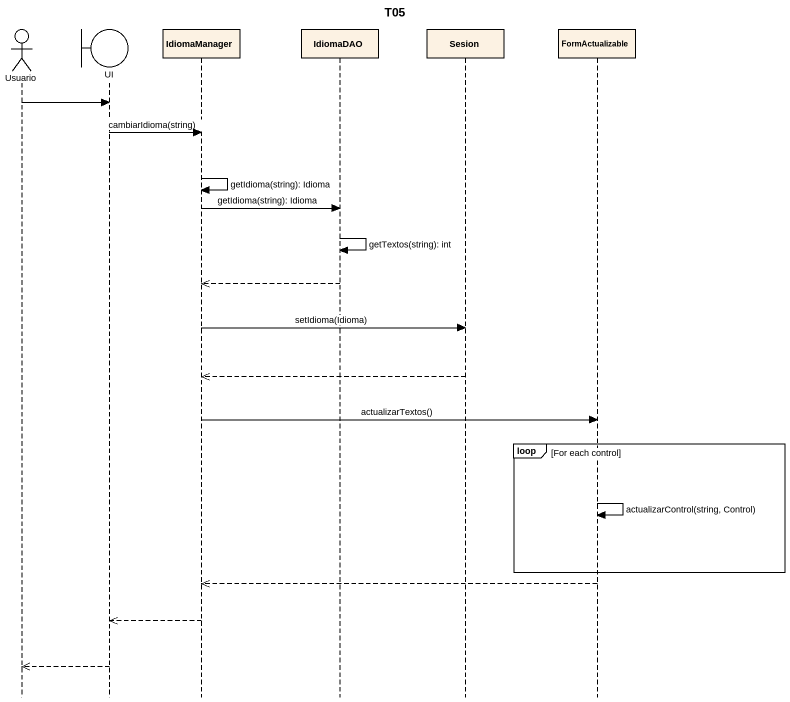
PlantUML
@startuml
title T05
hide footbox
actor Usuario
boundary UI
participant IdiomaManager
participant IdiomaDAO
participant Sesion
participant FormActualizable

Usuario -> UI
UI -> IdiomaManager : cambiarIdioma(string)
IdiomaManager -> IdiomaManager : getIdioma(string): Idioma
IdiomaManager -> IdiomaDAO : getIdioma(string): Idioma
IdiomaDAO -> IdiomaDAO : getTextos(string): int
IdiomaDAO -->> IdiomaManager
IdiomaManager -> Sesion : setIdioma(Idioma)
Sesion -->> IdiomaManager
IdiomaManager -> FormActualizable : actualizarTextos()
loop For each control
  FormActualizable -> FormActualizable : actualizarControl(string, Control)
end
FormActualizable -->> IdiomaManager
IdiomaManager -->> UI
UI -->> Usuario
@enduml
